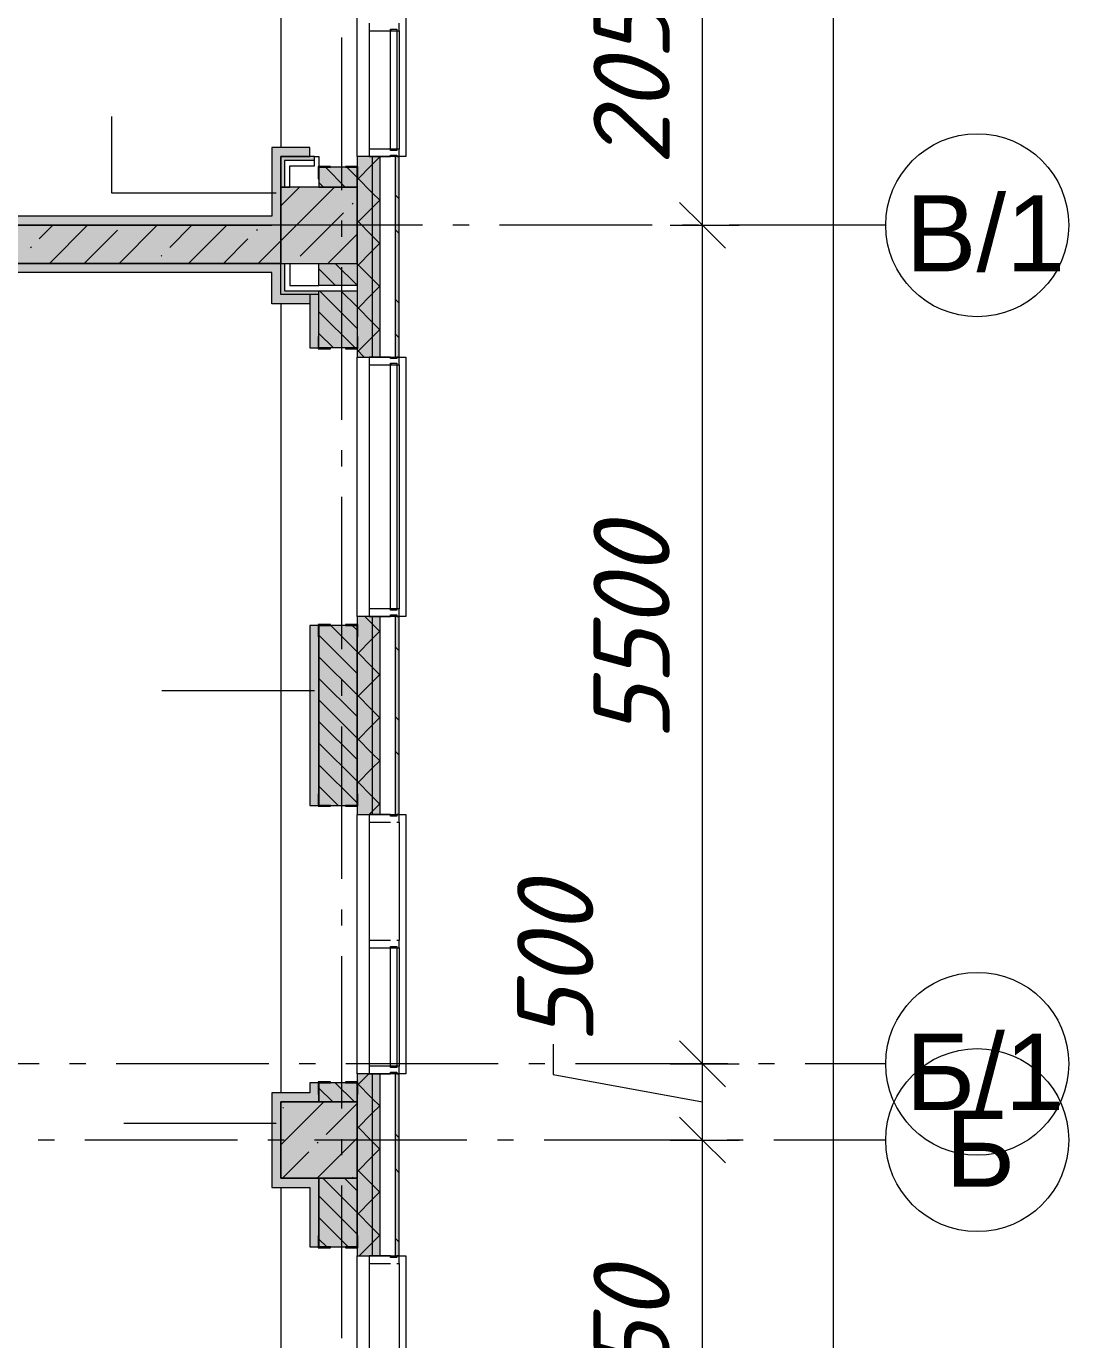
# Model space of a CAD drawing. Header units: millimetres. Extents: x -537608 to 253996, y -217170 to 186033.
# Drawn here: x -266696 to -259858, y -210059 to -201445 of the extents above; entities that cross this region are included whole.
import ezdxf

# ---------------------------------------------------------------- set-up
doc = ezdxf.new("R2010")
doc.units = ezdxf.units.MM
doc.layers.add('PDF _Геометрия', color=7, linetype='Continuous')
doc.layers.add('PDF _Текст', color=7, linetype='Continuous')
doc.layers.add('PDF _Сплошная заливка', color=7, linetype='Continuous', true_color=0xffffff)
doc.styles.add('PDF ArialMT', font='arial.ttf')
doc.styles.add('PDF ISOCPEUR Italic', font='isocpeui.ttf')

msp = doc.modelspace()

# ---------------------------------------------------------------- hatches: boundary and pattern name
at = {"layer": 'PDF _Сплошная заливка', "transparency": 33554559}
h = msp.add_hatch(color=256, dxfattribs=at)
h.paths.add_polyline_path([(-264249.1643, -212249.6591), (-264249.1643, -211209.6571), (-264276.1645, -211209.6571), (-264276.1645, -212249.6591)], flags=0)
h.paths.add_polyline_path([(-264249.1643, -209509.6581), (-264249.1643, -208314.6563), (-264276.1645, -208314.6563), (-264276.1645, -209509.6581)], flags=0)
h.paths.add_polyline_path([(-264249.1643, -206614.6531), (-264249.1643, -205314.6559), (-264276.1645, -205314.6559), (-264276.1645, -206614.6531)], flags=0)
h.paths.add_polyline_path([(-264249.1643, -203614.6527), (-264249.1643, -202299.6538), (-264276.1645, -202299.6538), (-264276.1645, -203614.6527)], flags=0)
h.paths.add_polyline_path([(-264276.1645, -200599.6527), (-264249.1643, -200599.6527), (-264249.1643, -199299.6513), (-264276.1645, -199299.6513), (-264276.1645, -200341.7158)], flags=0)
h.paths.add_polyline_path([(-264249.1643, -197599.6523), (-264249.1643, -196299.6509), (-264276.1645, -196299.6509), (-264276.1645, -197599.6523)], flags=0)
h.paths.add_polyline_path([(-264249.1643, -194599.6499), (-264249.1643, -193299.6505), (-264276.1645, -193299.6505), (-264276.1645, -194599.6499)], flags=0)
h.paths.add_polyline_path([(-264249.1643, -164629.6389), (-264249.1643, -162496.6379), (-264276.1645, -162496.6379), (-264276.1645, -164629.6389)], flags=0)
h.paths.add_polyline_path([(-264249.1643, -160696.6375), (-264249.1643, -160196.6364), (-264276.1645, -160196.6364), (-264276.1645, -160696.6375)], flags=0)
h.paths.add_polyline_path([(-264249.1643, -158906.6365), (-264249.1643, -154109.6348), (-264276.1645, -154109.6348), (-264276.1645, -158906.6365)], flags=0)
h.paths.add_polyline_path([(-264276.1645, -152409.6337), (-264249.1643, -152409.6337), (-264249.1643, -151109.6323), (-264276.1645, -151109.6323), (-264276.1645, -151128.1219)], flags=0)
h.paths.add_polyline_path([(-264249.1643, -149409.6334), (-264249.1643, -148109.6319), (-264276.1645, -148109.6319), (-264276.1645, -149409.6334)], flags=0)
h.paths.add_polyline_path([(-264249.1643, -146409.6309), (-264249.1643, -145109.6316), (-264276.1645, -145109.6316), (-264276.1645, -146409.6309)], flags=0)
h.paths.add_polyline_path([(-264249.1643, -143409.6305), (-264249.1643, -142182.8231), (-264276.1645, -142182.8231), (-264276.1645, -143409.6305)], flags=0)
h.paths.add_polyline_path([(-264276.1645, -140462.8232), (-264249.1643, -140462.8232), (-264249.1643, -139159.6289), (-264276.1645, -139159.6289), (-264276.1645, -139716.2732)], flags=0)
h.paths.add_polyline_path([(-264249.1643, -137459.6279), (-264249.1643, -136159.6286), (-264276.1645, -136159.6286), (-264276.1645, -137459.6279)], flags=0)
h.paths.add_polyline_path([(-264249.1643, -134459.6275), (-264249.1643, -133159.626), (-264276.1645, -133159.626), (-264276.1645, -134459.6275)], flags=0)
h.paths.add_polyline_path([(-264276.1645, -131459.625), (-264249.1643, -131459.625), (-264249.1643, -124122.6244), (-264276.1645, -124122.6244), (-264276.1645, -131157.3868)], flags=0)
h = msp.add_hatch(color=256, dxfattribs=at)
h.paths.add_polyline_path([(-264526.1645, -211999.658), (-264426.1641, -211999.658), (-264426.1641, -211209.6571), (-264526.1645, -211209.6571), (-264526.1645, -211753.5623)], flags=0)
h.paths.add_polyline_path([(-264526.1645, -209509.6581), (-264426.1641, -209509.6581), (-264426.1641, -208314.6563), (-264526.1645, -208314.6563), (-264526.1645, -208900.6001)], flags=0)
h.paths.add_polyline_path([(-264426.1641, -206614.6531), (-264426.1641, -205314.6559), (-264526.1645, -205314.6559), (-264526.1645, -206614.6531)], flags=0)
h.paths.add_polyline_path([(-264426.1641, -203614.6527), (-264426.1641, -202299.6538), (-264526.1645, -202299.6538), (-264526.1645, -203614.6527)], flags=0)
h.paths.add_polyline_path([(-264426.1641, -200599.6527), (-264426.1641, -199299.6513), (-264526.1645, -199299.6513), (-264526.1645, -200599.6527)], flags=0)
h.paths.add_polyline_path([(-264526.1645, -197599.6523), (-264426.1641, -197599.6523), (-264426.1641, -196299.6509), (-264526.1645, -196299.6509), (-264526.1645, -196775.5142)], flags=0)
h.paths.add_polyline_path([(-264426.1641, -194599.6499), (-264426.1641, -193299.6505), (-264526.1645, -193299.6505), (-264526.1645, -194599.6499)], flags=0)
h.paths.add_polyline_path([(-264526.1645, -164629.6389), (-264426.1641, -164629.6389), (-264426.1641, -162496.6379), (-264526.1645, -162496.6379), (-264526.1645, -163966.4508)], flags=0)
h.paths.add_polyline_path([(-264426.1641, -160696.6375), (-264426.1641, -160196.6364), (-264526.1645, -160196.6364), (-264526.1645, -160696.6375)], flags=0)
h.paths.add_polyline_path([(-264526.1645, -158906.6365), (-264426.1641, -158906.6365), (-264426.1641, -154109.6348), (-264526.1645, -154109.6348), (-264526.1645, -156834.0462)], flags=0)
h.paths.add_polyline_path([(-264426.1641, -152409.6337), (-264426.1641, -151109.6323), (-264526.1645, -151109.6323), (-264526.1645, -152409.6337)], flags=0)
h.paths.add_polyline_path([(-264526.1645, -149409.6334), (-264426.1641, -149409.6334), (-264426.1641, -148109.6319), (-264526.1645, -148109.6319), (-264526.1645, -148949.633)], flags=0)
h.paths.add_polyline_path([(-264426.1641, -146409.6309), (-264426.1641, -145109.6316), (-264526.1645, -145109.6316), (-264526.1645, -146409.6309)], flags=0)
h.paths.add_polyline_path([(-264426.1641, -143409.6305), (-264426.1641, -142182.8231), (-264526.1645, -142182.8231), (-264526.1645, -143409.6305)], flags=0)
h.paths.add_polyline_path([(-264526.1645, -140462.8232), (-264426.1641, -140462.8232), (-264426.1641, -139159.6289), (-264526.1645, -139159.6289), (-264526.1645, -140199.6288)], flags=0)
h.paths.add_polyline_path([(-264526.1645, -137459.6279), (-264426.1641, -137459.6279), (-264426.1641, -136159.6286), (-264526.1645, -136159.6286), (-264526.1645, -136863.3111)], flags=0)
h.paths.add_polyline_path([(-264526.1645, -134459.6275), (-264426.1641, -134459.6275), (-264426.1641, -133159.626), (-264526.1645, -133159.626), (-264526.1645, -134010.3489)], flags=0)
h.paths.add_polyline_path([(-264526.1645, -131459.625), (-264426.1641, -131459.625), (-264426.1641, -124299.6231), (-264526.1645, -124299.6231), (-264526.1645, -131157.3868)], flags=0)
h = msp.add_hatch(color=256, dxfattribs=at)
h.paths.add_polyline_path([(-264376.1639, -212099.6584), (-264376.1639, -211209.6571), (-264426.1641, -211209.6571), (-264426.1641, -212099.6584)], flags=0)
h.paths.add_polyline_path([(-264426.1641, -209509.6581), (-264376.1639, -209509.6581), (-264376.1639, -208314.6563), (-264426.1641, -208314.6563), (-264426.1641, -208900.6001)], flags=0)
h.paths.add_polyline_path([(-264376.1639, -206614.6531), (-264376.1639, -205314.6559), (-264426.1641, -205314.6559), (-264426.1641, -206614.6531)], flags=0)
h.paths.add_polyline_path([(-264376.1639, -203614.6527), (-264376.1639, -202299.6538), (-264426.1641, -202299.6538), (-264426.1641, -203614.6527)], flags=0)
h.paths.add_polyline_path([(-264426.1641, -200599.6527), (-264376.1639, -200599.6527), (-264376.1639, -199299.6513), (-264426.1641, -199299.6513), (-264426.1641, -200341.7158)], flags=0)
h.paths.add_polyline_path([(-264426.1641, -197599.6523), (-264376.1639, -197599.6523), (-264376.1639, -196299.6509), (-264426.1641, -196299.6509), (-264426.1641, -196775.5142)], flags=0)
h.paths.add_polyline_path([(-264376.1639, -194599.6499), (-264376.1639, -193299.6505), (-264426.1641, -193299.6505), (-264426.1641, -194599.6499)], flags=0)
h.paths.add_polyline_path([(-264376.1639, -164629.6389), (-264376.1639, -162496.6379), (-264426.1641, -162496.6379), (-264426.1641, -164629.6389)], flags=0)
h.paths.add_polyline_path([(-264376.1639, -160696.6375), (-264376.1639, -160196.6364), (-264426.1641, -160196.6364), (-264426.1641, -160696.6375)], flags=0)
h.paths.add_polyline_path([(-264376.1639, -158906.6365), (-264376.1639, -154109.6348), (-264426.1641, -154109.6348), (-264426.1641, -158906.6365)], flags=0)
h.paths.add_polyline_path([(-264426.1641, -152409.6337), (-264376.1639, -152409.6337), (-264376.1639, -151109.6323), (-264426.1641, -151109.6323), (-264426.1641, -151128.1219)], flags=0)
h.paths.add_polyline_path([(-264376.1639, -149409.6334), (-264376.1639, -148109.6319), (-264426.1641, -148109.6319), (-264426.1641, -149409.6334)], flags=0)
h.paths.add_polyline_path([(-264426.1641, -146409.6309), (-264376.1639, -146409.6309), (-264376.1639, -145109.6316), (-264426.1641, -145109.6316), (-264426.1641, -145422.1975)], flags=0)
h.paths.add_polyline_path([(-264426.1641, -143409.6305), (-264376.1639, -143409.6305), (-264376.1639, -142182.8231), (-264426.1641, -142182.8231), (-264426.1641, -142569.2354)], flags=0)
h.paths.add_polyline_path([(-264376.1639, -140462.8232), (-264376.1639, -139159.6289), (-264426.1641, -139159.6289), (-264426.1641, -140462.8232)], flags=0)
h.paths.add_polyline_path([(-264376.1639, -137459.6279), (-264376.1639, -136159.6286), (-264426.1641, -136159.6286), (-264426.1641, -137459.6279)], flags=0)
h.paths.add_polyline_path([(-264376.1639, -134459.6275), (-264376.1639, -133159.626), (-264426.1641, -133159.626), (-264426.1641, -134459.6275)], flags=0)
h.paths.add_polyline_path([(-264426.1641, -131459.625), (-264376.1639, -131459.625), (-264376.1639, -124249.6228), (-264426.1641, -124249.6228), (-264426.1641, -131157.3868)], flags=0)
h = msp.add_hatch(color=256, dxfattribs=at)
h.paths.add_polyline_path([(-264526.1645, -211499.6558), (-264526.1645, -211332.6553), (-264776.1645, -211332.6553), (-264774.2269, -211499.6558)], flags=0)
h.paths.add_polyline_path([(-264774.2269, -211297.6569), (-264526.1645, -211297.6569), (-264526.1645, -211269.6556), (-264776.1645, -211272.6568), (-264776.1645, -211297.6569)], flags=0)
h.paths.add_polyline_path([(-264776.1645, -209449.6553), (-264526.1645, -209449.6553), (-264526.1645, -208999.6576), (-264776.1645, -208999.6576), (-264776.1645, -209059.6562)], flags=0)
h.paths.add_polyline_path([(-264776.1645, -208499.6554), (-264526.1645, -208499.6554), (-264526.1645, -208374.6548), (-264776.1645, -208374.6548)], flags=0)
h.paths.add_polyline_path([(-264776.1645, -206554.6545), (-264526.1645, -206554.6545), (-264526.1645, -205374.6545), (-264776.1645, -205374.6545)], flags=0)
h.paths.add_polyline_path([(-264776.1645, -203554.6542), (-264526.1645, -203554.6542), (-264526.1645, -203179.069), (-264776.1645, -203179.069), (-264776.1645, -203204.0691)], flags=0)
h.paths.add_polyline_path([(-264526.1645, -203144.0685), (-264526.1645, -202999.6547), (-264776.1645, -202999.6547), (-264774.2269, -203144.0685)], flags=0)
h.paths.add_polyline_path([(-264776.1645, -202499.6525), (-264526.1645, -202499.6525), (-264526.1645, -202369.6528), (-264776.1645, -202369.6528), (-264776.1645, -202481.4385)], flags=0)
h.paths.add_polyline_path([(-264526.1645, -200549.6525), (-264526.1645, -199999.6522), (-264776.1645, -199999.6522), (-264774.2269, -200549.6525)], flags=0)
h.paths.add_polyline_path([(-264776.1645, -199499.6522), (-264526.1645, -199499.6522), (-264526.1645, -199359.652), (-264776.1645, -199359.652)], flags=0)
h.paths.add_polyline_path([(-264774.2269, -197539.6517), (-264526.1645, -197539.6517), (-264526.1645, -196359.6516), (-264776.1645, -196359.6516), (-264776.1645, -197539.6517)], flags=0)
h.paths.add_polyline_path([(-264774.2269, -194539.6513), (-264526.1645, -194539.6513), (-264526.1645, -194170.65), (-264776.1645, -194170.65), (-264776.1645, -194539.6513)], flags=0)
h.paths.add_polyline_path([(-264776.1645, -194135.6493), (-264526.1645, -194135.6493), (-264526.1645, -193999.6494), (-264776.1645, -193999.6494)], flags=0)
h.paths.add_polyline_path([(-264526.1645, -193499.6493), (-264526.1645, -193269.6492), (-264776.1645, -193269.6492), (-264774.2269, -193499.6493)], flags=0)
at = {"layer": 'PDF _Сплошная заливка', "true_color": 0xff7d7d, "transparency": 33554559}
for points in [[(-264836.1641, -202299.6538), (-264836.1641, -202239.6531), (-265086.1637, -202239.6531), (-265086.1637, -202299.6538), (-265026.1651, -202299.6538)], [(-265086.1637, -202749.6536), (-265086.1637, -202689.6529), (-271966.1679, -202689.6529), (-271966.1679, -202749.6536), (-265195.8621, -202749.6536)], [(-264836.1641, -208499.6554), (-264836.1641, -208439.6569), (-265086.1637, -208439.6569), (-265086.1637, -208499.6554), (-265026.1651, -208499.6554)], [(-264836.1641, -209059.6562), (-264776.1645, -209059.6562), (-264776.1645, -208999.6576), (-265026.1651, -208999.6576), (-265026.1651, -209059.6562)]]:
    msp.add_hatch(color=11, dxfattribs=at).paths.add_polyline_path(points)
at = {"layer": 'PDF _Сплошная заливка', "true_color": 0x77b143, "transparency": 33554559}
for points in [[(-265026.1651, -202499.6525), (-265001.165, -202499.6525), (-265001.165, -202299.6538), (-265026.1651, -202299.6538), (-265026.1651, -202481.4385)], [(-264806.1649, -202324.6539), (-264806.1649, -202299.6538), (-265001.165, -202299.6538), (-265001.165, -202324.6539), (-264966.1655, -202324.6539)], [(-264966.1655, -203204.0691), (-264776.1645, -203204.0691), (-264776.1645, -203179.069), (-265001.165, -203179.069), (-265001.165, -203204.0691)]]:
    msp.add_hatch(color=75, dxfattribs=at).paths.add_polyline_path(points)
at = {"layer": 'PDF _Сплошная заливка', "transparency": 33554559}
for points in [[(-264774.2269, -202999.6547), (-264526.1645, -202999.6547), (-264526.1645, -202499.6525), (-265026.1651, -202499.6525), (-265026.1651, -202999.6547), (-264776.1645, -202999.6547)], [(-265617.4963, -202999.6547), (-265026.1651, -202999.6547), (-265026.1651, -202749.6536), (-272026.1687, -202749.6536), (-272026.1687, -202999.6547), (-268990.5735, -202999.6547)], [(-264776.1645, -208999.6576), (-264526.1645, -208999.6576), (-264526.1645, -208499.6554), (-265026.1651, -208499.6554), (-265026.1651, -208999.6576)]]:
    msp.add_hatch(color=256, dxfattribs=at).paths.add_polyline_path(points)
at = {"layer": 'PDF _Сплошная заливка', "true_color": 0xfca910, "transparency": 33554559}
msp.add_hatch(color=40, dxfattribs=at).paths.add_polyline_path([(-265086.1637, -203059.6533), (-265026.1651, -203059.6533), (-265026.1651, -202999.6547), (-271706.1685, -202999.6547), (-271706.1685, -203059.6533), (-265195.8621, -203059.6533)])

# ---------------------------------------------------------------- linework, layer by layer
at = {"layer": 'PDF _Геометрия', "lineweight": 9}
for p, q in [((-261401.9804, -212139.656), (-261401.9804, -124259.6211)), ((-262260.3263, -202749.6536), (-262260.3263, -200699.6532)), ((-264446.1645, -201424.6521), (-264446.1645, -201474.6523)), ((-264446.1645, -201474.6523), (-264446.1645, -202249.6535)), ((-264446.1645, -201474.6523), (-264306.1643, -201474.6523)), ((-264306.1643, -201474.6523), (-264306.1643, -201464.654)), ((-264306.1643, -201464.654), (-264266.164, -201464.654)), ((-264306.1643, -202249.6535), (-264306.1643, -201474.6523)), ((-264306.1643, -201474.6523), (-264266.164, -201474.6523)), ((-264266.164, -201464.654), (-264266.164, -201474.6523)), ((-264266.164, -201474.6523), (-264266.164, -202249.6535)), ((-264266.164, -201474.6523), (-264249.1643, -201474.6523)), ((-264249.1643, -201474.6523), (-264249.1643, -201424.6521)), ((-264249.1643, -201474.6523), (-264249.1643, -202249.6535)), ((-266135.3281, -202539.1765), (-266135.3281, -202035.7618)), ((-264836.1641, -202239.6531), (-265086.1637, -202239.6531)), ((-265086.1637, -202239.6531), (-265086.1637, -202299.6538)), ((-264836.1641, -202299.6538), (-264836.1641, -202239.6531)), ((-264306.1643, -202249.6535), (-264446.1645, -202249.6535)), ((-264446.1645, -202249.6535), (-264446.1645, -202299.6538)), ((-264266.164, -202249.6535), (-264306.1643, -202249.6535)), ((-264306.1643, -202259.6541), (-264306.1643, -202249.6535)), ((-264266.164, -202259.6541), (-264306.1643, -202259.6541)), ((-264249.1643, -202249.6535), (-264266.164, -202249.6535)), ((-264266.164, -202249.6535), (-264266.164, -202259.6541)), ((-264249.1643, -202299.6538), (-264249.1643, -202249.6535)), ((-265086.1637, -202299.6538), (-265086.1637, -202689.6529)), ((-265026.1651, -202749.6536), (-265026.1651, -202299.6538)), ((-265026.1651, -202299.6538), (-264836.1641, -202299.6538)), ((-265001.165, -202299.6538), (-265026.1651, -202299.6538)), ((-265026.1651, -202299.6538), (-265026.1651, -202499.6525)), ((-264966.1655, -202299.6538), (-265001.165, -202299.6538)), ((-264966.1655, -202324.6539), (-265001.165, -202324.6539)), ((-265001.165, -202324.6539), (-265001.165, -202499.6525)), ((-264806.1649, -202299.6538), (-264966.1655, -202299.6538)), ((-264806.1649, -202324.6539), (-264966.1655, -202324.6539)), ((-264806.1649, -202324.6539), (-264806.1649, -202299.6538)), ((-264806.1649, -202359.6545), (-264806.1649, -202324.6539)), ((-264426.1641, -202299.6538), (-264526.1645, -202299.6538)), ((-264526.1645, -202299.6538), (-264526.1645, -203614.6527)), ((-264526.1645, -202451.633), (-264426.1641, -202351.6326)), ((-264446.1645, -202299.6538), (-264306.1643, -202299.6538)), ((-264376.1639, -202299.6538), (-264426.1641, -202299.6538)), ((-264426.1641, -202299.6538), (-264426.1641, -203614.6527)), ((-264426.1641, -202351.6326), (-264376.1639, -202301.6323)), ((-264376.1639, -202303.4085), (-264379.9197, -202299.6538)), ((-264276.1645, -202299.6538), (-264376.1639, -202299.6538)), ((-264376.1639, -202299.6538), (-264376.1639, -203614.6527)), ((-264306.1643, -202299.6538), (-264306.1643, -202289.6533)), ((-264306.1643, -202289.6533), (-264266.164, -202289.6533)), ((-264249.1643, -202299.6538), (-264276.1645, -202299.6538)), ((-264276.1645, -202299.6538), (-264276.1645, -203614.6527)), ((-264266.164, -202289.6533), (-264266.164, -202299.6538)), ((-264266.164, -202299.6538), (-264249.1643, -202299.6538)), ((-264249.1643, -203614.6527), (-264249.1643, -202299.6538)), ((-264966.1655, -202499.6525), (-264966.1655, -202359.6545)), ((-264966.1655, -202359.6545), (-264806.1649, -202359.6545)), ((-264526.1645, -202369.6528), (-264776.1645, -202369.6528)), ((-264776.1645, -202369.6528), (-264776.1645, -202499.6525)), ((-264604.1833, -202499.6525), (-264734.183, -202369.6528)), ((-264526.1645, -202436.2502), (-264592.7619, -202369.6528)), ((-264526.1645, -202499.6525), (-264526.1645, -202369.6528)), ((-264426.1641, -202536.2506), (-264526.1645, -202436.2502)), ((-265026.1651, -202851.0836), (-264674.7356, -202499.6525)), ((-265026.1651, -202622.9846), (-264902.8337, -202499.6525)), ((-264776.1645, -202499.6525), (-265026.1651, -202499.6525)), ((-265026.1651, -202499.6525), (-265026.1651, -202999.6547)), ((-265026.1651, -202499.6525), (-265001.165, -202499.6525)), ((-265001.165, -202499.6525), (-264966.1655, -202499.6525)), ((-264745.6045, -202499.6525), (-264776.1645, -202469.0935)), ((-264526.1645, -202499.6525), (-264776.1645, -202499.6525)), ((-264776.1645, -202499.6525), (-264526.1645, -202499.6525)), ((-264526.1645, -202999.6547), (-264526.1645, -202499.6525)), ((-265056.1649, -202539.1765), (-266135.3281, -202539.1765)), ((-264557.4523, -202610.4694), (-264552.711, -202605.7286)), ((-264376.1639, -202586.2508), (-264426.1641, -202536.2506)), ((-264426.1641, -202634.477), (-264376.1639, -202584.4768)), ((-265086.1637, -202689.6529), (-271966.1679, -202689.6529)), ((-264899.5999, -202952.6169), (-264614.4776, -202667.4947)), ((-264526.1645, -202734.4753), (-264426.1641, -202634.477)), ((-265086.1637, -202749.6536), (-271966.1679, -202749.6536)), ((-271966.1679, -202749.6536), (-265086.1637, -202749.6536)), ((-266610.3399, -202838.5685), (-266521.425, -202749.6536)), ((-266543.3271, -202999.6547), (-266293.3275, -202749.6536)), ((-266315.2285, -202999.6547), (-266097.1185, -202781.5432)), ((-266087.1305, -202999.6547), (-265837.1299, -202749.6536)), ((-265754.9699, -202895.5916), (-265609.0308, -202749.6536)), ((-265630.9328, -202999.6547), (-265380.9328, -202749.6536)), ((-265184.7232, -202781.5432), (-265179.9825, -202776.8024)), ((-265026.1651, -202749.6536), (-265086.1637, -202749.6536)), ((-265026.1651, -202999.6547), (-265026.1651, -202749.6536)), ((-264426.1641, -202819.095), (-264526.1645, -202719.0946)), ((-262472.4591, -202749.6536), (-262260.3263, -202749.6536)), ((-262260.3263, -208249.6543), (-262260.3263, -202749.6536)), ((-262260.3263, -202749.6536), (-262020.3268, -202749.6536)), ((-265402.8337, -202999.6547), (-265241.7485, -202838.5685)), ((-265174.7357, -202999.6547), (-265026.1651, -202851.0836)), ((-264718.5391, -202999.6547), (-264526.1645, -202807.2796)), ((-264376.1639, -202869.0931), (-264426.1641, -202819.095)), ((-264426.1641, -202917.3193), (-264376.1639, -202867.3191)), ((-266667.3647, -202895.5916), (-266662.6239, -202890.8509)), ((-265811.9952, -202952.6169), (-265807.2534, -202947.8762)), ((-264526.1645, -203017.3197), (-264426.1641, -202917.3193)), ((-265026.1651, -202999.6547), (-271706.1685, -202999.6547)), ((-271706.1685, -202999.6547), (-265026.1651, -202999.6547)), ((-265026.1651, -202999.6547), (-264776.1645, -202999.6547)), ((-265026.1651, -203204.0691), (-265026.1651, -202999.6547)), ((-265026.1651, -202999.6547), (-265001.165, -202999.6547)), ((-265026.1651, -203059.6533), (-265026.1651, -202999.6547)), ((-265001.165, -202999.6547), (-264966.1655, -202999.6547)), ((-265001.165, -202999.6547), (-265001.165, -203179.069)), ((-264966.1655, -202999.6547), (-264966.1655, -203144.0685)), ((-264776.1645, -202999.6547), (-264526.1645, -202999.6547)), ((-264776.1645, -203144.0685), (-264776.1645, -202999.6547)), ((-264776.1645, -202999.6547), (-264526.1645, -202999.6547)), ((-264666.8752, -203144.0685), (-264776.1645, -203034.7802)), ((-264526.1645, -203143.358), (-264669.8694, -202999.6547)), ((-264526.1645, -203001.9369), (-264528.4477, -202999.6547)), ((-264526.1645, -202999.6547), (-264526.1645, -203144.0685)), ((-264426.1641, -203101.9373), (-264526.1645, -203001.9369)), ((-265086.1637, -203059.6533), (-271646.1678, -203059.6533)), ((-265086.1637, -203264.0699), (-265086.1637, -203059.6533)), ((-265026.1651, -203204.0691), (-265026.1651, -203059.6533)), ((-264376.1639, -203151.9375), (-264426.1641, -203101.9373)), ((-265001.165, -203204.0691), (-265026.1651, -203204.0691)), ((-264836.1641, -203204.0691), (-265026.1651, -203204.0691)), ((-265001.165, -203179.069), (-264966.1655, -203179.069)), ((-264966.1655, -203204.0691), (-265001.165, -203204.0691)), ((-264966.1655, -203144.0685), (-264776.1645, -203144.0685)), ((-264966.1655, -203179.069), (-264776.1645, -203179.069)), ((-264776.1645, -203204.0691), (-264966.1655, -203204.0691)), ((-264836.1641, -203204.0691), (-264836.1641, -203264.0699)), ((-264776.1645, -203204.0691), (-264836.1641, -203204.0691)), ((-264526.1645, -203144.0685), (-264776.1645, -203144.0685)), ((-264776.1645, -203179.069), (-264526.1645, -203179.069)), ((-264776.1645, -203204.0691), (-264776.1645, -203179.069)), ((-264776.1645, -203554.6542), (-264776.1645, -203204.0691)), ((-264776.1645, -203554.6542), (-264776.1645, -203204.0691)), ((-264526.1645, -203426.2003), (-264773.2952, -203179.069)), ((-264526.1645, -203284.7791), (-264631.8746, -203179.069)), ((-264526.1645, -203144.0685), (-264526.1645, -203179.069)), ((-264526.1645, -203179.069), (-264526.1645, -203554.6542)), ((-264526.1645, -203300.162), (-264426.1641, -203200.1616)), ((-264426.1641, -203200.1616), (-264376.1639, -203150.1614)), ((-265026.1651, -203264.0699), (-265086.1637, -203264.0699)), ((-264836.1641, -203264.0699), (-265026.1651, -203264.0699)), ((-264836.1641, -203264.0699), (-264836.1641, -203554.6542)), ((-264426.1641, -203384.7796), (-264526.1645, -203284.7791)), ((-264539.1334, -203554.6542), (-264776.1645, -203317.6225)), ((-264376.1639, -203434.7798), (-264426.1641, -203384.7796)), ((-264680.5535, -203554.6542), (-264776.1645, -203459.0458)), ((-264426.1641, -203483.0038), (-264376.1639, -203433.0036)), ((-264836.1641, -203554.6542), (-264776.1645, -203554.6542)), ((-264526.1645, -203554.6542), (-264776.1645, -203554.6542)), ((-264526.1645, -203583.0043), (-264426.1641, -203483.0038)), ((-264479.1332, -203614.6527), (-264526.1645, -203567.6236)), ((-264526.1645, -203614.6527), (-264426.1641, -203614.6527)), ((-264306.1643, -203614.6527), (-264446.1645, -203614.6527)), ((-264446.1645, -203614.6527), (-264446.1645, -203664.6529)), ((-264426.1641, -203614.6527), (-264376.1639, -203614.6527)), ((-264376.1639, -203614.6527), (-264276.1645, -203614.6527)), ((-264306.1643, -203624.6554), (-264306.1643, -203614.6527)), ((-264266.164, -203624.6554), (-264306.1643, -203624.6554)), ((-264276.1645, -203614.6527), (-264249.1643, -203614.6527)), ((-264266.164, -203614.6527), (-264266.164, -203624.6554)), ((-264249.1643, -203614.6527), (-264266.164, -203614.6527)), ((-264249.1643, -203664.6529), (-264249.1643, -203614.6527)), ((-264446.1645, -203664.6529), (-264306.1643, -203664.6529)), ((-264446.1645, -203664.6529), (-264446.1645, -205264.6557)), ((-264306.1643, -203664.6529), (-264306.1643, -203654.6546)), ((-264306.1643, -203654.6546), (-264266.164, -203654.6546)), ((-264306.1643, -205264.6557), (-264306.1643, -203664.6529)), ((-264306.1643, -203664.6529), (-264266.164, -203664.6529)), ((-264266.164, -203654.6546), (-264266.164, -203664.6529)), ((-264266.164, -203664.6529), (-264249.1643, -203664.6529)), ((-264266.164, -203664.6529), (-264266.164, -205264.6557)), ((-264249.1643, -203664.6529), (-264249.1643, -205264.6557)), ((-264306.1643, -205264.6557), (-264446.1645, -205264.6557)), ((-264446.1645, -205264.6557), (-264446.1645, -205314.6559)), ((-264306.1643, -205274.6541), (-264306.1643, -205264.6557)), ((-264266.164, -205264.6557), (-264306.1643, -205264.6557)), ((-264266.164, -205274.6541), (-264306.1643, -205274.6541)), ((-264249.1643, -205264.6557), (-264266.164, -205264.6557)), ((-264266.164, -205264.6557), (-264266.164, -205274.6541)), ((-264249.1643, -205314.6559), (-264249.1643, -205264.6557)), ((-264426.1641, -205314.6559), (-264526.1645, -205314.6559)), ((-264526.1645, -205314.6559), (-264526.1645, -206614.6531)), ((-264426.1641, -205364.6777), (-264476.1886, -205314.6559)), ((-264446.1645, -205314.6559), (-264306.1643, -205314.6559)), ((-264376.1639, -205314.6559), (-264426.1641, -205314.6559)), ((-264426.1641, -205314.6559), (-264426.1641, -206614.6531)), ((-264376.1639, -205414.6779), (-264426.1641, -205364.6777)), ((-264276.1645, -205314.6559), (-264376.1639, -205314.6559)), ((-264376.1639, -205314.6559), (-264376.1639, -206614.6531)), ((-264306.1643, -205314.6559), (-264306.1643, -205304.6533)), ((-264306.1643, -205304.6533), (-264266.164, -205304.6533)), ((-264249.1643, -205314.6559), (-264276.1645, -205314.6559)), ((-264276.1645, -205314.6559), (-264276.1645, -206614.6531)), ((-264266.164, -205304.6533), (-264266.164, -205314.6559)), ((-264266.164, -205314.6559), (-264249.1643, -205314.6559)), ((-264249.1643, -206614.6531), (-264249.1643, -205314.6559)), ((-264776.1645, -205374.6545), (-264836.1641, -205374.6545)), ((-264836.1641, -205374.6545), (-264836.1641, -206554.6545)), ((-264526.1645, -205374.6545), (-264776.1645, -205374.6545)), ((-264776.1645, -205374.6545), (-264776.1645, -206554.6545)), ((-264776.1645, -206554.6545), (-264776.1645, -205374.6545)), ((-264526.1645, -205688.9428), (-264776.1645, -205438.9417)), ((-264526.1645, -205547.5238), (-264699.0317, -205374.6545)), ((-264526.1645, -205406.1006), (-264557.6106, -205374.6545)), ((-264526.1645, -206554.6545), (-264526.1645, -205374.6545)), ((-264426.1641, -205462.9041), (-264376.1639, -205412.9038)), ((-264526.1645, -205562.9045), (-264426.1641, -205462.9041)), ((-264526.1645, -205830.3661), (-264776.1645, -205580.365)), ((-264426.1641, -205647.5243), (-264526.1645, -205547.5238)), ((-264376.1639, -205697.5202), (-264426.1641, -205647.5243)), ((-264426.1641, -205745.7464), (-264376.1639, -205695.7462)), ((-264526.1645, -205971.7851), (-264776.1645, -205721.7883)), ((-264526.1645, -205845.7468), (-264426.1641, -205745.7464)), ((-264806.1649, -205803.6437), (-265806.165, -205803.6437)), ((-264526.1645, -206113.2084), (-264776.1645, -205863.2073)), ((-264426.1641, -205930.3665), (-264526.1645, -205830.3661)), ((-264376.1639, -205980.3667), (-264426.1641, -205930.3665)), ((-264526.1645, -206254.6274), (-264776.1645, -206004.6306)), ((-264526.1645, -206128.5891), (-264426.1641, -206028.5886)), ((-264426.1641, -206028.5886), (-264376.1639, -205978.5884)), ((-264426.1641, -206213.2089), (-264526.1645, -206113.2084)), ((-264526.1645, -206396.0506), (-264776.1645, -206146.0495)), ((-264376.1639, -206263.2091), (-264426.1641, -206213.2089)), ((-264526.1645, -206537.4739), (-264776.1645, -206287.4729)), ((-264526.1645, -206411.4314), (-264426.1641, -206311.4309)), ((-264426.1641, -206311.4309), (-264376.1639, -206261.4307)), ((-264426.1641, -206496.0511), (-264526.1645, -206396.0506)), ((-264650.403, -206554.6545), (-264776.1645, -206428.8919)), ((-264836.1641, -206554.6545), (-264776.1645, -206554.6545)), ((-264776.1645, -206554.6545), (-264526.1645, -206554.6545)), ((-264376.1639, -206546.0513), (-264426.1641, -206496.0511)), ((-264426.1641, -206594.2775), (-264376.1639, -206544.2773)), ((-264526.1645, -206614.6531), (-264426.1641, -206614.6531)), ((-264446.5439, -206614.6531), (-264426.1641, -206594.2775)), ((-264306.1643, -206614.6531), (-264446.1645, -206614.6531)), ((-264446.1645, -206614.6531), (-264446.1645, -206664.6533)), ((-264426.1641, -206614.6531), (-264376.1639, -206614.6531)), ((-264376.1639, -206614.6531), (-264276.1645, -206614.6531)), ((-264306.1643, -206624.6557), (-264306.1643, -206614.6531)), ((-264266.164, -206624.6557), (-264306.1643, -206624.6557)), ((-264276.1645, -206614.6531), (-264249.1643, -206614.6531)), ((-264249.1643, -206614.6531), (-264266.164, -206614.6531)), ((-264266.164, -206614.6531), (-264266.164, -206624.6557)), ((-264249.1643, -206664.6533), (-264249.1643, -206614.6531)), ((-264446.1645, -206664.6533), (-264306.1643, -206664.6533)), ((-264446.1645, -206664.6533), (-264446.1645, -207439.6567)), ((-264266.164, -206664.6533), (-264249.1643, -206664.6533)), ((-264249.1643, -206664.6533), (-264249.1643, -207439.6567)), ((-264306.1643, -207439.6567), (-264446.1645, -207439.6567)), ((-264446.1645, -207439.6567), (-264446.1645, -207489.6569)), ((-264446.1645, -207489.6569), (-264446.1645, -208264.6561)), ((-264446.1645, -207489.6569), (-264306.1643, -207489.6569)), ((-264306.1643, -207489.6569), (-264306.1643, -207479.6543)), ((-264306.1643, -207479.6543), (-264266.164, -207479.6543)), ((-264306.1643, -208264.6561), (-264306.1643, -207489.6569)), ((-264306.1643, -207489.6569), (-264266.164, -207489.6569)), ((-264249.1643, -207439.6567), (-264266.164, -207439.6567)), ((-264266.164, -207479.6543), (-264266.164, -207489.6569)), ((-264266.164, -207489.6569), (-264266.164, -208264.6561)), ((-264266.164, -207489.6569), (-264249.1643, -207489.6569)), ((-264249.1643, -207489.6569), (-264249.1643, -207439.6567)), ((-264249.1643, -207489.6569), (-264249.1643, -208264.6561)), ((-263239.3973, -208119.7665), (-263239.3973, -208319.7631)), ((-264306.1643, -208264.6561), (-264446.1645, -208264.6561)), ((-264446.1645, -208264.6561), (-264446.1645, -208314.6563)), ((-264266.164, -208264.6561), (-264306.1643, -208264.6561)), ((-264306.1643, -208274.6544), (-264306.1643, -208264.6561)), ((-264266.164, -208274.6544), (-264306.1643, -208274.6544)), ((-264249.1643, -208264.6561), (-264266.164, -208264.6561)), ((-264266.164, -208264.6561), (-264266.164, -208274.6544)), ((-264249.1643, -208314.6563), (-264249.1643, -208264.6561)), ((-262472.4591, -208249.6543), (-262260.3263, -208249.6543)), ((-262260.3263, -208749.6565), (-262260.3263, -208249.6543)), ((-262260.3263, -208249.6543), (-262020.3268, -208249.6543)), ((-264776.1645, -208374.6548), (-264836.1641, -208374.6548)), ((-264836.1641, -208374.6548), (-264836.1641, -208439.6569)), ((-264526.1645, -208374.6548), (-264776.1645, -208374.6548)), ((-264776.1645, -208374.6548), (-264776.1645, -208499.6554)), ((-264776.1645, -208499.6554), (-264776.1645, -208374.6548)), ((-264543.8801, -208499.6554), (-264668.8807, -208374.6548)), ((-264526.1645, -208375.9509), (-264527.4596, -208374.6548)), ((-264526.1645, -208391.3316), (-264449.4887, -208314.6563)), ((-264426.1641, -208314.6563), (-264526.1645, -208314.6563)), ((-264526.1645, -208314.6563), (-264526.1645, -209509.6581)), ((-264526.1645, -208499.6554), (-264526.1645, -208374.6548)), ((-264426.1641, -208475.9514), (-264526.1645, -208375.9509)), ((-264446.1645, -208314.6563), (-264306.1643, -208314.6563)), ((-264376.1639, -208314.6563), (-264426.1641, -208314.6563)), ((-264426.1641, -208314.6563), (-264426.1641, -209509.6581)), ((-264276.1645, -208314.6563), (-264376.1639, -208314.6563)), ((-264376.1639, -208314.6563), (-264376.1639, -209509.6581)), ((-264306.1643, -208314.6563), (-264306.1643, -208304.6536)), ((-264306.1643, -208304.6536), (-264266.164, -208304.6536)), ((-264249.1643, -208314.6563), (-264276.1645, -208314.6563)), ((-264276.1645, -208314.6563), (-264276.1645, -209509.6581)), ((-264266.164, -208304.6536), (-264266.164, -208314.6563)), ((-264266.164, -208314.6563), (-264249.1643, -208314.6563)), ((-264249.1643, -209509.6581), (-264249.1643, -208314.6563)), ((-263239.3973, -208319.7631), (-262260.3263, -208499.6554)), ((-264836.1641, -208439.6569), (-265086.1637, -208439.6569)), ((-265086.1637, -208439.6569), (-265086.1637, -208499.6554)), ((-264685.3024, -208499.6554), (-264776.1645, -208408.7921)), ((-265086.1637, -208499.6554), (-265086.1637, -209059.6562)), ((-265026.1651, -208781.6451), (-264744.1738, -208499.6554)), ((-264776.1645, -208499.6554), (-265026.1651, -208499.6554)), ((-265026.1651, -208499.6554), (-265026.1651, -208999.6576)), ((-265026.1651, -208499.6554), (-264836.1641, -208499.6554)), ((-265026.1651, -208999.6576), (-265026.1651, -208499.6554)), ((-265013.6495, -208541.0308), (-265008.9087, -208536.2901)), ((-264836.1641, -208499.6554), (-264776.1645, -208499.6554)), ((-264526.1645, -208499.6554), (-264776.1645, -208499.6554)), ((-264776.1645, -208499.6554), (-264526.1645, -208499.6554)), ((-264728.5261, -208712.1089), (-264526.1645, -208509.7441)), ((-264526.1645, -208999.6576), (-264526.1645, -208499.6554)), ((-264376.1639, -208525.9516), (-264426.1641, -208475.9514)), ((-264426.1641, -208574.1735), (-264376.1639, -208524.1733)), ((-264526.1645, -208674.1739), (-264426.1641, -208574.1735)), ((-265056.1649, -208640.7773), (-266056.1656, -208640.7773)), ((-264426.1641, -208758.7936), (-264526.1645, -208658.7932)), ((-264787.9762, -208999.6576), (-264526.1645, -208737.8454)), ((-264785.552, -208769.1321), (-264780.8096, -208764.3913)), ((-264376.1639, -208808.7939), (-264426.1641, -208758.7936)), ((-264426.1641, -208857.02), (-264376.1639, -208807.0198)), ((-262472.4591, -208749.6565), (-262260.3263, -208749.6565)), ((-262260.3263, -212139.656), (-262260.3263, -208749.6565)), ((-262260.3263, -208749.6565), (-262020.3268, -208749.6565)), ((-265016.0759, -208999.6576), (-264842.5757, -208826.1553)), ((-264526.1645, -208957.0162), (-264426.1641, -208857.02)), ((-264426.1641, -209041.6359), (-264526.1645, -208941.6355)), ((-265086.1637, -209059.6562), (-265026.1651, -209059.6562)), ((-265026.1651, -208999.6576), (-264776.1645, -208999.6576)), ((-264776.1645, -208999.6576), (-265026.1651, -208999.6576)), ((-265026.1651, -209059.6562), (-264836.1641, -209059.6562)), ((-264836.1641, -209059.6562), (-264836.1641, -209449.6553)), ((-264776.1645, -208999.6576), (-264526.1645, -208999.6576)), ((-264776.1645, -208999.6576), (-264776.1645, -209059.6562)), ((-264526.1645, -208999.6576), (-264776.1645, -208999.6576)), ((-264776.1645, -209059.6562), (-264776.1645, -208999.6576)), ((-264776.1645, -209059.6562), (-264776.1645, -209449.6553)), ((-264776.1645, -209449.6553), (-264776.1645, -209059.6562)), ((-264526.1645, -209224.4777), (-264750.9869, -208999.6576)), ((-264526.1645, -209083.0588), (-264609.5657, -208999.6576)), ((-264557.4523, -208997.2291), (-264552.711, -208992.4882)), ((-264526.1645, -209449.6553), (-264526.1645, -208999.6576)), ((-264376.1639, -209091.6361), (-264426.1641, -209041.6359)), ((-264526.1645, -209365.901), (-264776.1645, -209115.8999)), ((-264526.1645, -209239.8628), (-264426.1641, -209139.8623)), ((-264426.1641, -209139.8623), (-264376.1639, -209089.8621)), ((-264426.1641, -209324.4782), (-264526.1645, -209224.4777)), ((-264583.8304, -209449.6553), (-264776.1645, -209257.3232)), ((-264376.1639, -209374.4784), (-264426.1641, -209324.4782)), ((-264725.2515, -209449.6553), (-264776.1645, -209398.7422)), ((-264426.1641, -209422.7046), (-264376.1639, -209372.7044)), ((-264836.1641, -209449.6553), (-264776.1645, -209449.6553)), ((-264776.1645, -209449.6553), (-264526.1645, -209449.6553)), ((-264513.1166, -209509.6581), (-264426.1641, -209422.7046)), ((-264523.8296, -209509.6581), (-264526.1645, -209507.32)), ((-264526.1645, -209509.6581), (-264426.1641, -209509.6581)), ((-264306.1643, -209509.6581), (-264446.1645, -209509.6581)), ((-264446.1645, -209509.6581), (-264446.1645, -209559.6583)), ((-264446.1645, -209559.6583), (-264306.1643, -209559.6583)), ((-264446.1645, -209559.6583), (-264446.1645, -210334.6575)), ((-264426.1641, -209509.6581), (-264376.1639, -209509.6581)), ((-264376.1639, -209509.6581), (-264276.1645, -209509.6581)), ((-264306.1643, -209519.6565), (-264306.1643, -209509.6581)), ((-264266.164, -209519.6565), (-264306.1643, -209519.6565)), ((-264276.1645, -209509.6581), (-264249.1643, -209509.6581)), ((-264249.1643, -209509.6581), (-264266.164, -209509.6581)), ((-264266.164, -209509.6581), (-264266.164, -209519.6565)), ((-264266.164, -209559.6583), (-264249.1643, -209559.6583)), ((-264249.1643, -209559.6583), (-264249.1643, -209509.6581)), ((-264249.1643, -209559.6583), (-264249.1643, -210334.6575))]:
    msp.add_line(p, q, dxfattribs=at)
at = {"layer": 'PDF _Геометрия', "color": 9, "lineweight": 9, "true_color": 0xc0c0c0}
for p, q in [((-265026.1651, -200059.6529), (-265026.1651, -202239.6531)), ((-264526.1645, -202299.6538), (-264526.1645, -200599.6527)), ((-264806.1649, -202299.6538), (-264776.1645, -202299.6538)), ((-264776.1645, -202299.6538), (-264776.1645, -202363.6525)), ((-265026.1651, -203264.0699), (-265026.1651, -208439.6569)), ((-264526.1645, -205314.6559), (-264526.1645, -203614.6527)), ((-264526.1645, -208314.6563), (-264526.1645, -206614.6531)), ((-265026.1651, -209059.6562), (-265026.1651, -211212.6582)), ((-264526.1645, -211209.6571), (-264526.1645, -209509.6581))]:
    msp.add_line(p, q, dxfattribs=at)
at = {"layer": 'PDF _Геометрия', "color": 253, "lineweight": 9, "true_color": 0xaaaaaa}
for p, q in [((-264206.1639, -200599.6527), (-264206.1639, -202299.6538)), ((-264304.1642, -201464.654), (-264304.1642, -201474.6523)), ((-264626.1644, -202519.2444), (-264626.1644, -201519.2421)), ((-264304.1642, -202249.6535), (-264304.1642, -202259.6541)), ((-264304.1642, -202289.6533), (-264304.1642, -202299.6538)), ((-264206.1639, -202299.6538), (-264249.1643, -202299.6538)), ((-265603.2264, -202749.6536), (-266603.2266, -202749.6536)), ((-265297.3922, -202749.6536), (-265403.2266, -202749.6536)), ((-264097.3934, -202749.6536), (-265097.393, -202749.6536)), ((-264626.1644, -202825.0759), (-264626.1644, -202719.2432)), ((-263791.5592, -202749.6536), (-263897.3914, -202749.6536)), ((-262591.5584, -202749.6536), (-263591.5599, -202749.6536)), ((-262285.7242, -202749.6536), (-262391.5583, -202749.6536)), ((-261058.2013, -202749.6536), (-262085.7249, -202749.6536)), ((-264626.1644, -204025.0791), (-264626.1644, -203025.0768)), ((-264304.1642, -203614.6527), (-264304.1642, -203624.6554)), ((-264249.1643, -203614.6527), (-264206.1639, -203614.6527)), ((-264206.1639, -203614.6527), (-264206.1639, -205314.6559)), ((-264304.1642, -203654.6546), (-264304.1642, -203664.6529)), ((-264626.1644, -204330.9106), (-264626.1644, -204225.0757)), ((-264626.1644, -205530.9116), (-264626.1644, -204530.9115)), ((-264304.1642, -205264.6557), (-264304.1642, -205274.6541)), ((-264304.1642, -205304.6533), (-264304.1642, -205314.6559)), ((-264206.1639, -205314.6559), (-264249.1643, -205314.6559)), ((-264626.1644, -205836.7432), (-264626.1644, -205730.9125)), ((-264626.1644, -207036.7441), (-264626.1644, -206036.7441)), ((-264304.1642, -206614.6531), (-264304.1642, -206624.6557)), ((-264249.1643, -206614.6531), (-264206.1639, -206614.6531)), ((-264206.1639, -206614.6531), (-264206.1639, -208314.6563)), ((-264626.1644, -207342.58), (-264626.1644, -207236.745)), ((-264304.1642, -207479.6543), (-264304.1642, -207489.6569)), ((-264626.1644, -208542.581), (-264626.1644, -207542.5809)), ((-266611.2625, -208249.6543), (-267611.2626, -208249.6543)), ((-266305.4293, -208249.6543), (-266411.2616, -208249.6543)), ((-265105.4277, -208249.6543), (-266105.4273, -208249.6543)), ((-264799.5941, -208249.6543), (-264905.4274, -208249.6543)), ((-263599.5942, -208249.6543), (-264599.5943, -208249.6543)), ((-264304.1642, -208264.6561), (-264304.1642, -208274.6544)), ((-263293.7602, -208249.6543), (-263399.5944, -208249.6543)), ((-262093.7603, -208249.6543), (-263093.7607, -208249.6543)), ((-261787.9269, -208249.6543), (-261893.7594, -208249.6543)), ((-261058.2013, -208249.6543), (-261587.926, -208249.6543)), ((-264304.1642, -208304.6536), (-264304.1642, -208314.6563)), ((-264206.1639, -208314.6563), (-264249.1643, -208314.6563)), ((-266510.9046, -208749.6565), (-266616.7369, -208749.6565)), ((-265310.9037, -208749.6565), (-266310.9048, -208749.6565)), ((-265005.071, -208749.6565), (-265110.9038, -208749.6565)), ((-263805.0695, -208749.6565), (-264805.0701, -208749.6565)), ((-264626.1644, -208848.4125), (-264626.1644, -208742.5776)), ((-263499.2363, -208749.6565), (-263605.0702, -208749.6565)), ((-262299.2364, -208749.6565), (-263299.2368, -208749.6565)), ((-261993.4027, -208749.6565), (-262099.2355, -208749.6565)), ((-261058.2013, -208749.6565), (-261793.4027, -208749.6565)), ((-264626.1644, -210048.4136), (-264626.1644, -209048.4134)), ((-264304.1642, -209509.6581), (-264304.1642, -209519.6565)), ((-264249.1643, -209509.6581), (-264206.1639, -209509.6581)), ((-264206.1639, -209509.6581), (-264206.1639, -211209.6571))]:
    msp.add_line(p, q, dxfattribs=at)
at = {"layer": 'PDF _Геометрия', "color": 253, "lineweight": 20, "true_color": 0xaaaaaa}
for p, q in [((-264701.1642, -202363.6525), (-264782.1649, -202363.6525)), ((-264782.1649, -202363.6525), (-264782.1649, -202444.6531)), ((-264776.1645, -202444.6531), (-264776.1645, -202369.6528)), ((-264776.1645, -202369.6528), (-264701.1642, -202369.6528)), ((-264701.1642, -202369.6528), (-264701.1642, -202363.6525)), ((-264520.1643, -202363.6525), (-264601.1649, -202363.6525)), ((-264601.1649, -202363.6525), (-264601.1649, -202369.6528)), ((-264601.1649, -202369.6528), (-264526.1645, -202369.6528)), ((-264526.1645, -202369.6528), (-264526.1645, -202444.6531)), ((-264520.1643, -202444.6531), (-264520.1643, -202363.6525)), ((-264782.1649, -202444.6531), (-264776.1645, -202444.6531)), ((-264526.1645, -202444.6531), (-264520.1643, -202444.6531)), ((-264776.1645, -203479.6538), (-264782.1649, -203479.6538)), ((-264782.1649, -203479.6538), (-264782.1649, -203560.6523)), ((-264776.1645, -203554.6542), (-264776.1645, -203479.6538)), ((-264701.1642, -203554.6542), (-264776.1645, -203554.6542)), ((-264701.1642, -203560.6523), (-264701.1642, -203554.6542)), ((-264601.1649, -203554.6542), (-264601.1649, -203560.6523)), ((-264526.1645, -203554.6542), (-264601.1649, -203554.6542)), ((-264520.1643, -203479.6538), (-264526.1645, -203479.6538)), ((-264526.1645, -203479.6538), (-264526.1645, -203554.6542)), ((-264520.1643, -203560.6523), (-264520.1643, -203479.6538)), ((-264782.1649, -203560.6523), (-264701.1642, -203560.6523)), ((-264601.1649, -203560.6523), (-264520.1643, -203560.6523)), ((-264701.1642, -205368.6563), (-264782.1649, -205368.6563)), ((-264782.1649, -205368.6563), (-264782.1649, -205449.6548)), ((-264782.1649, -205449.6548), (-264776.1645, -205449.6548)), ((-264776.1645, -205449.6548), (-264776.1645, -205374.6545)), ((-264776.1645, -205374.6545), (-264701.1642, -205374.6545)), ((-264701.1642, -205374.6545), (-264701.1642, -205368.6563)), ((-264520.1643, -205368.6563), (-264601.1649, -205368.6563)), ((-264601.1649, -205368.6563), (-264601.1649, -205374.6545)), ((-264601.1649, -205374.6545), (-264526.1645, -205374.6545)), ((-264526.1645, -205374.6545), (-264526.1645, -205449.6548)), ((-264526.1645, -205449.6548), (-264520.1643, -205449.6548)), ((-264520.1643, -205449.6548), (-264520.1643, -205368.6563)), ((-264776.1645, -206479.6542), (-264782.1649, -206479.6542)), ((-264782.1649, -206479.6542), (-264782.1649, -206560.6569)), ((-264776.1645, -206554.6545), (-264776.1645, -206479.6542)), ((-264520.1643, -206479.6542), (-264526.1645, -206479.6542)), ((-264526.1645, -206479.6542), (-264526.1645, -206554.6545)), ((-264520.1643, -206560.6569), (-264520.1643, -206479.6542)), ((-264782.1649, -206560.6569), (-264701.1642, -206560.6569)), ((-264701.1642, -206554.6545), (-264776.1645, -206554.6545)), ((-264701.1642, -206560.6569), (-264701.1642, -206554.6545)), ((-264601.1649, -206554.6545), (-264601.1649, -206560.6569)), ((-264526.1645, -206554.6545), (-264601.1649, -206554.6545)), ((-264601.1649, -206560.6569), (-264520.1643, -206560.6569)), ((-264701.1642, -208368.6567), (-264782.1649, -208368.6567)), ((-264782.1649, -208368.6567), (-264782.1649, -208449.6551)), ((-264776.1645, -208449.6551), (-264776.1645, -208374.6548)), ((-264776.1645, -208374.6548), (-264701.1642, -208374.6548)), ((-264701.1642, -208374.6548), (-264701.1642, -208368.6567)), ((-264520.1643, -208368.6567), (-264601.1649, -208368.6567)), ((-264601.1649, -208368.6567), (-264601.1649, -208374.6548)), ((-264601.1649, -208374.6548), (-264526.1645, -208374.6548)), ((-264526.1645, -208374.6548), (-264526.1645, -208449.6551)), ((-264520.1643, -208449.6551), (-264520.1643, -208368.6567)), ((-264782.1649, -208449.6551), (-264776.1645, -208449.6551)), ((-264526.1645, -208449.6551), (-264520.1643, -208449.6551)), ((-264776.1645, -209374.655), (-264782.1649, -209374.655)), ((-264782.1649, -209374.655), (-264782.1649, -209455.6577)), ((-264776.1645, -209449.6553), (-264776.1645, -209374.655)), ((-264520.1643, -209374.655), (-264526.1645, -209374.655)), ((-264526.1645, -209374.655), (-264526.1645, -209449.6553)), ((-264520.1643, -209455.6577), (-264520.1643, -209374.655)), ((-264782.1649, -209455.6577), (-264701.1642, -209455.6577)), ((-264701.1642, -209449.6553), (-264776.1645, -209449.6553)), ((-264701.1642, -209455.6577), (-264701.1642, -209449.6553)), ((-264601.1649, -209449.6553), (-264601.1649, -209455.6577)), ((-264526.1645, -209449.6553), (-264601.1649, -209449.6553)), ((-264601.1649, -209455.6577), (-264520.1643, -209455.6577))]:
    msp.add_line(p, q, dxfattribs=at)
at = {"layer": 'PDF _Геометрия', "color": 8, "lineweight": 9, "true_color": 0x787878}
for p, q in [((-264249.1643, -202576.6099), (-264276.1645, -202549.6097)), ((-264249.1643, -202804.709), (-264276.1645, -202777.7088)), ((-264249.1643, -203260.905), (-264276.1645, -203233.9048)), ((-264249.1643, -203489.0063), (-264276.1645, -203462.0039)), ((-264249.1643, -205541.8917), (-264276.1645, -205514.8936)), ((-264249.1643, -205998.0899), (-264276.1645, -205971.0876)), ((-264249.1643, -206226.1868), (-264276.1645, -206199.1888)), ((-264249.1643, -208735.2704), (-264276.1645, -208708.2724)), ((-264249.1643, -208963.3717), (-264276.1645, -208936.3693)), ((-264249.1643, -209419.5656), (-264276.1645, -209392.5675))]:
    msp.add_line(p, q, dxfattribs=at)
at = {"layer": 'PDF _Геометрия', "lineweight": 20}
for p, q in [((-262410.3267, -202599.653), (-262260.3263, -202749.6536)), ((-262260.3263, -202749.6536), (-262110.3262, -202899.6543)), ((-262410.3267, -208099.6536), (-262260.3263, -208249.6543)), ((-262260.3263, -208249.6543), (-262110.3262, -208399.6549)), ((-262410.3267, -208599.6558), (-262260.3263, -208749.6565)), ((-262260.3263, -208749.6565), (-262110.3262, -208899.6571))]:
    msp.add_line(p, q, dxfattribs=at)
for centre, radius in [((-260458.2008, -202749.653), 599.9999), ((-260458.2018, -208249.6562), 600.0002), ((-260458.2011, -208749.6544), 600.0006)]:
    msp.add_circle(centre, radius, dxfattribs=at)
at = {"layer": 'PDF _Сплошная заливка', "color": 11, "lineweight": 35, "true_color": 0xff7d7d, "transparency": 33554559}
for points in [[(-265026.1651, -202749.6536), (-265026.1651, -202299.6538), (-265086.1637, -202749.6536), (-265086.1637, -202299.6538)], [(-264776.1645, -203554.6542), (-264776.1645, -203204.0691), (-264836.1641, -203554.6542), (-264836.1641, -203204.0691)], [(-264836.1641, -206554.6545), (-264776.1645, -206554.6545), (-264836.1641, -205374.6545), (-264776.1645, -205374.6545)], [(-264776.1645, -208499.6554), (-264776.1645, -208374.6548), (-264836.1641, -208499.6554), (-264836.1641, -208374.6548)], [(-265026.1651, -209059.6562), (-265026.1651, -208499.6554), (-265086.1637, -209059.6562), (-265086.1637, -208499.6554)], [(-264776.1645, -209449.6553), (-264776.1645, -209059.6562), (-264836.1641, -209449.6553), (-264836.1641, -209059.6562)]]:
    msp.add_solid(points, dxfattribs=at)
at = {"layer": 'PDF _Сплошная заливка', "color": 75, "lineweight": 35, "true_color": 0x77b143, "transparency": 33554559}
msp.add_solid([(-265001.165, -203204.0691), (-265001.165, -202999.6547), (-265026.1651, -203204.0691), (-265026.1651, -202999.6547)], dxfattribs=at)
at = {"layer": 'PDF _Сплошная заливка', "color": 40, "lineweight": 35, "true_color": 0xfca910, "transparency": 33554559}
for points in [[(-265026.1651, -203264.0699), (-265026.1651, -203059.6533), (-265086.1637, -203264.0699), (-265086.1637, -203059.6533)], [(-264836.1641, -203264.0699), (-264836.1641, -203204.0691), (-265026.1651, -203264.0699), (-265026.1651, -203204.0691)]]:
    msp.add_solid(points, dxfattribs=at)

# ---------------------------------------------------------------- texts
at = {"layer": 'PDF _Текст', "char_height": 500, "attachment_point": 4, "rotation": 90, "style": 'PDF ISOCPEUR Italic'}
for s, insert in [('2050 950', (-262725.8401, -202356.72)), ('5500', (-262725.8401, -206131.7152)), ('500', (-263226.0748, -208119.7665)), ('3150', (-262725.8401, -210908.8376))]:
    msp.add_mtext(s, dxfattribs=dict(at, insert=insert))
at = {"layer": 'PDF _Текст', "char_height": 500, "attachment_point": 4, "style": 'PDF ArialMT'}
for s, insert in [('В/1', (-260929.1423, -202805.9771)), ('Б/1', (-260929.1423, -208305.9756)), ('Б', (-260667.2418, -208805.9778))]:
    msp.add_mtext(s, dxfattribs=dict(at, insert=insert))

doc.saveas('drawing.dxf')
